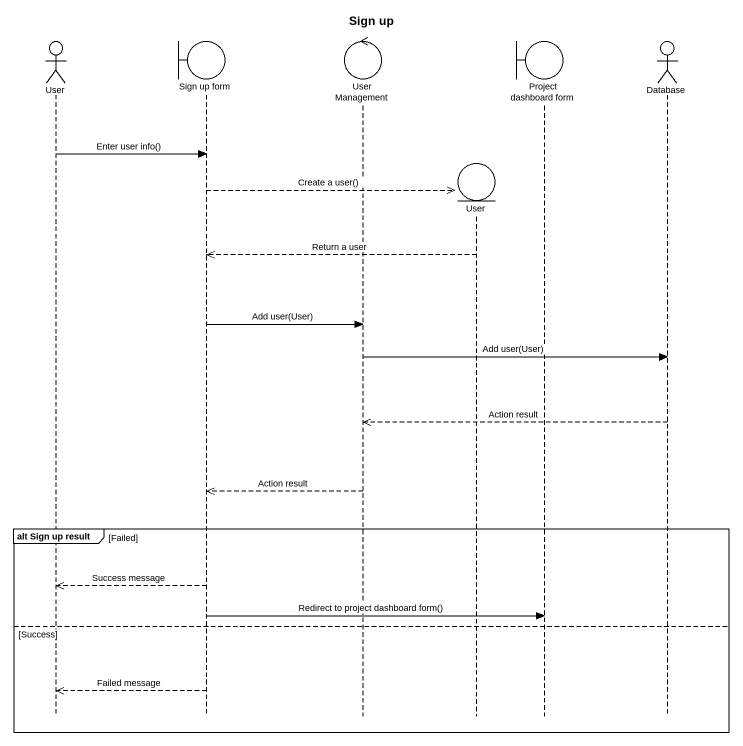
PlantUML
@startuml
title Sign up
hide footbox
actor User
boundary "Sign up form" as Sign_up_form
control "User Management" as User_Management
entity "User" as User_2
boundary "Project dashboard form" as Project_dashboard_form
actor "Database" as Database_

User -> Sign_up_form : Enter user info()
Sign_up_form -->> User_2 ** : Create a user()
User_2 -->> Sign_up_form : Return a user
Sign_up_form -> User_Management : Add user(User)
User_Management -> Database_ : Add user(User)
Database_ -->> User_Management : Action result
User_Management -->> Sign_up_form : Action result
group alt Sign up result [Failed]
  Sign_up_form -->> User : Success message
  Sign_up_form -> Project_dashboard_form : Redirect to project dashboard form()
else Success
  Sign_up_form -->> User : Failed message
end
@enduml
